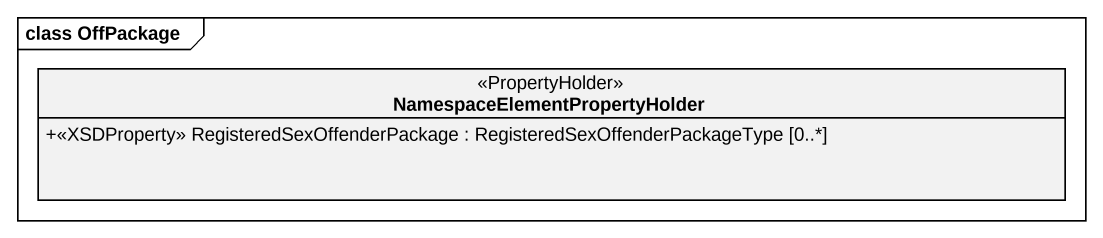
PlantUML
@startuml
mainframe class OffPackage
hide circle
hide empty members
skinparam classAttributeIconSize 0
class "NamespaceElementPropertyHolder" as NamespaceElementPropertyHold <<PropertyHolder>> {
  +<<XSDProperty>> RegisteredSexOffenderPackage : RegisteredSexOffenderPackageType [0..*]
}
@enduml
